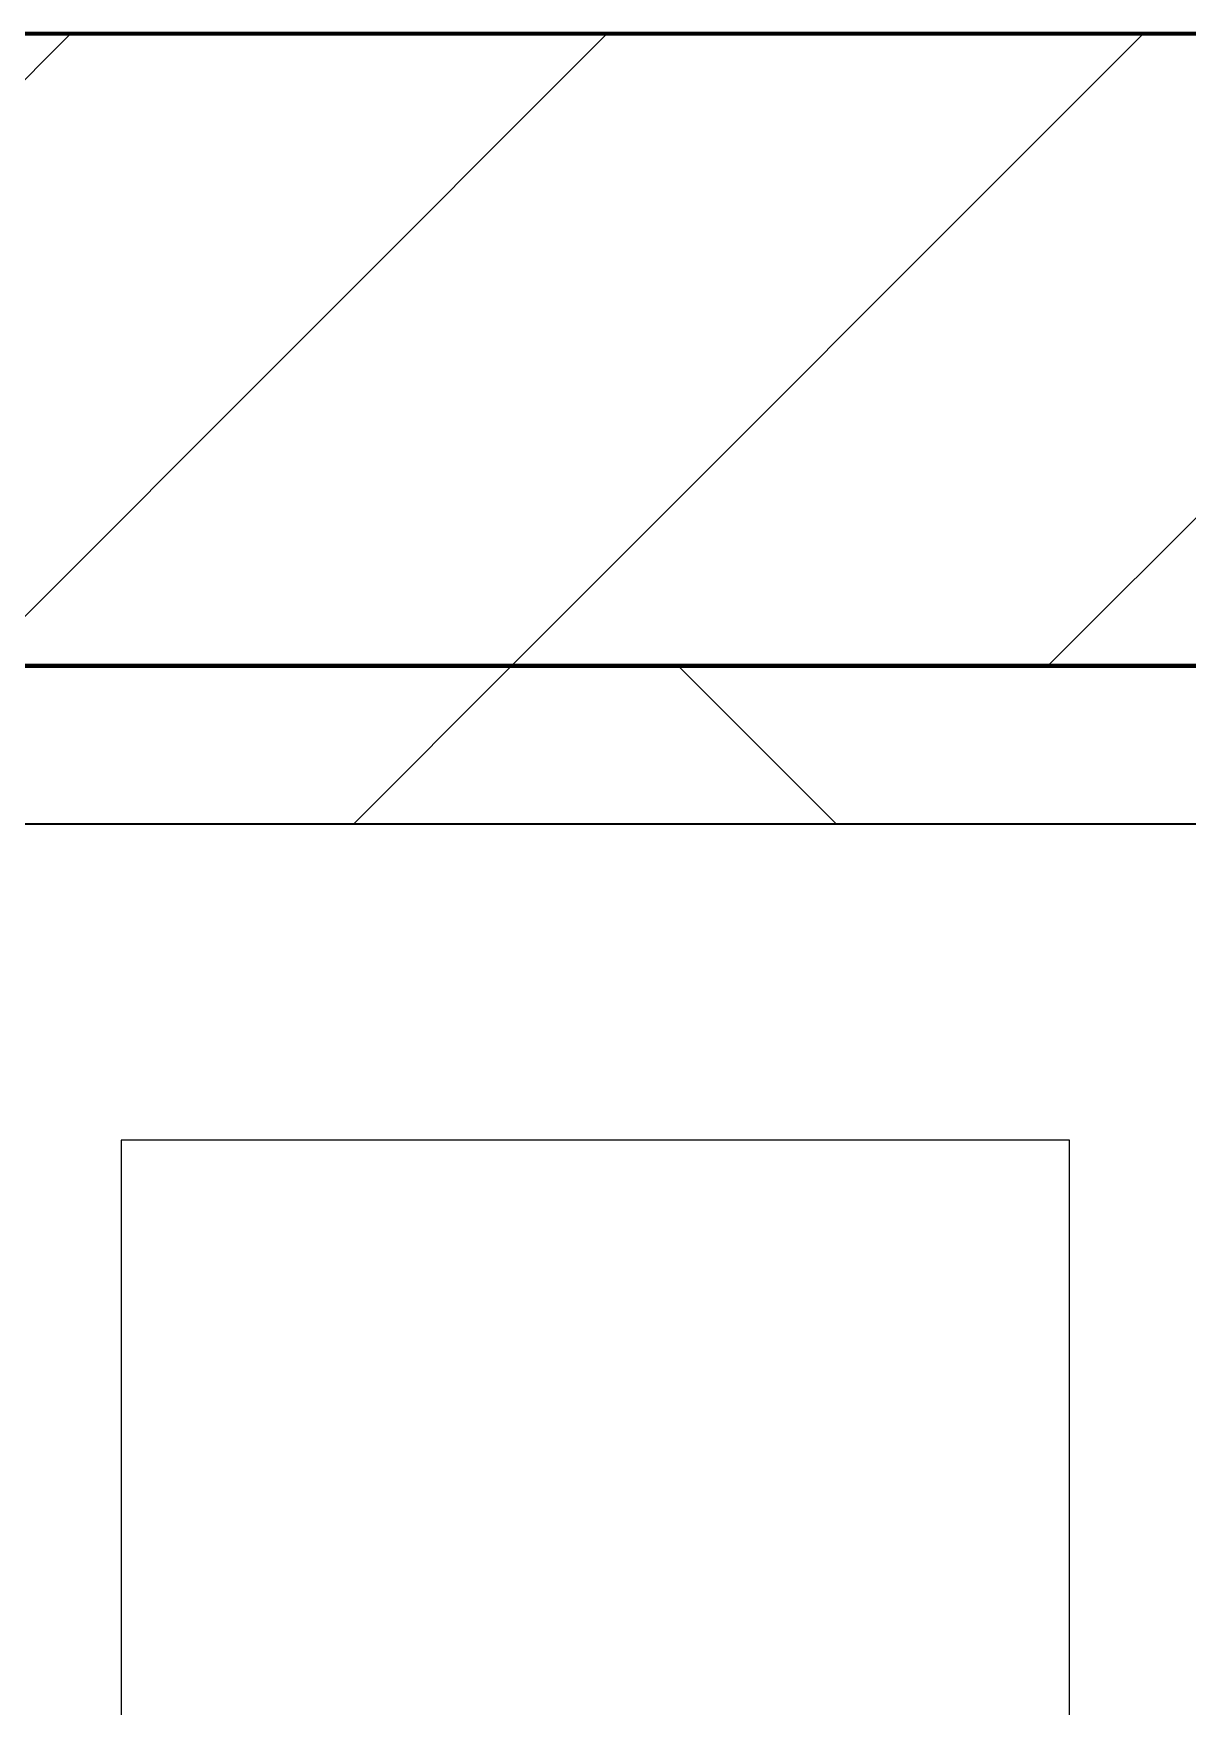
# Model space of a CAD drawing. Header units: millimetres. Extents: x -794334 to -714814, y -17806 to 22403.
# Drawn here: x -767459 to -767094, y 9615 to 10144 of the extents above; entities that cross this region are included whole.
import ezdxf
from ezdxf.xclip import XClip

# ---------------------------------------------------------------- set-up
doc = ezdxf.new("R2010")
doc.units = ezdxf.units.MM
doc.header["$XCLIPFRAME"] = 0
doc.layers.add('000 - WIPEOUT', color=250, linetype='Continuous')
doc.layers.add('A11_ALU.SOLID SHEET', color=2, linetype='Continuous')
for name, color, linetype, lineweight in [('A-GLAZ-CURT', 2, 'Continuous', 9), ('A-WALL', 5, 'Continuous', 35), ('A-WALL-FNSH', 2, 'Continuous', 35), ('A-WALL-PATT', 1, 'Continuous', 35)]:
    doc.layers.add(name, color=color, linetype=linetype, lineweight=lineweight)

# ---------------------------------------------------------------- blocks, each defined once
blk = doc.blocks.new('PPLS-PP19_Custom Tile Pattern - Custom Tile Pattern-V94-4252-01 ENLARGED CONCOURSE LEVEL - REFLECTED CEILING PLAN - SHEET 3')
at = {"layer": 'A-GLAZ-CURT'}
for p, q in [((-300, 0), (300, 0)), ((300, 0), (-300, 0)), ((195.99, 0), (213.31, 0)), ((213.31, 0), (195.99, 0)), ((230.06, 0), (300, 0)), ((-300, -50), (300, -50)), ((300, -50), (-300, -50))]:
    blk.add_line(p, q, dxfattribs=at)
for points, knots in [([(300, 0), (286.53, 0), (254.22, 0), (207.11, 0), (177.41, 0), (159.34, 0), (158.33, 0), (158.3, 0)], [-285.253232, -285.253232, -285.253232, -285.253232, -244.693688, -187.987675, -143.776725, -129.632772, -123.352749, -123.352749, -123.352749, -123.352749]), ([(159.07, 0), (159.13, 0), (160.84, 0), (165.21, 0), (174.15, 0), (185.98, 0), (208.82, 0), (219.42, 0), (230.06, 0)], [-115.643202, -115.643202, -115.643202, -115.643202, -114.681583, -87.660824, -65.295536, -41.623857, -24.459831, 0, 0, 0, 0]), ([(247.1, 0), (246.76, 0), (245.04, 0), (238.34, 0), (226.56, 0), (221.1, 0), (200.27, 0), (182.99, 0), (174.27, 0), (169.67, 0), (168.99, 0)], [-9649.085549, -9649.085549, -9649.085549, -9649.085549, -9581.591397, -9406.094246, -9221.510254, -9016.44624, -8717.832359, -8253.978395, -8152.463617, -8069.855175, -8069.855175, -8069.855175, -8069.855175]), ([(215.22, 0), (214.62, 0), (210.55, 0), (203.98, 0), (187.54, 0), (175.3, 0), (169.49, 0)], [-203.825446, -203.825446, -203.825446, -203.825446, -198.527383, -184.406837, -162.427601, -142.916156, -142.916156, -142.916156, -142.916156]), ([(171.51, 0), (176.48, 0), (193.23, 0), (201.73, 0), (208.81, 0), (213.9, 0), (234.6, 0), (248.06, 0), (251.88, 0)], [-7971.819559, -7971.819559, -7971.819559, -7971.819559, -7784.112253, -7606.717214, -7289.299508, -7042.621073, -6582.165592, -6388.561509, -6388.561509, -6388.561509, -6388.561509]), ([(172.07, 0), (177.66, 0), (187.87, 0), (201.08, 0), (207.47, 0), (213.96, 0), (215.11, 0)], [-255.364076, -255.364076, -255.364076, -255.364076, -237.955587, -223.92608, -215.862851, -208.75215, -208.75215, -208.75215, -208.75215]), ([(251.87, 0), (242.28, 0), (228.21, 0), (219.94, 0), (219.02, 0)], [-11683.955728, -11683.955728, -11683.955728, -11683.955728, -11162.864862, -10856.732305, -10856.732305, -10856.732305, -10856.732305]), ([(219.9, 0), (220.86, 0), (227.84, 0), (242.06, 0), (246.54, 0), (246.96, 0)], [-10670.940496, -10670.940496, -10670.940496, -10670.940496, -10511.382485, -9925.173265, -9834.877357, -9834.877357, -9834.877357, -9834.877357]), ([(251.94, 0), (258.23, 0), (269.6, 0), (281.71, 0), (291.71, 0), (296.52, 0), (297.86, 0), (298.09, 0)], [-6387.496107, -6387.496107, -6387.496107, -6387.496107, -6068.460911, -5766.029927, -5566.724884, -5280.360606, -5199.253518, -5199.253518, -5199.253518, -5199.253518]), ([(300, 0), (288.22, 0), (272.18, 0), (256.29, 0), (252.36, 0)], [-12528.858583, -12528.858583, -12528.858583, -12528.858583, -11905.454923, -11692.795444, -11692.795444, -11692.795444, -11692.795444]), ([(284.76, 0), (284.76, 0), (285.09, 0), (287.47, 0), (293.59, 0), (297.76, 0), (300, 0)], [-4110.630118, -4110.630118, -4110.630118, -4110.630118, -4053.389046, -3959.664717, -3862.421465, -3746.95702, -3746.95702, -3746.95702, -3746.95702]), ([(297.38, 0), (295.84, 0), (291.62, 0), (285.38, 0), (284.87, 0)], [-4803.172655, -4803.172655, -4803.172655, -4803.172655, -4358.271401, -4143.037883, -4143.037883, -4143.037883, -4143.037883])]:
    blk.add_open_spline(points, degree=3, knots=knots, dxfattribs=at)
blk = doc.blocks.new('PPLS-PP19_Custom Tile Pattern - Custom Tile Pattern-V95-4252-01 ENLARGED CONCOURSE LEVEL - REFLECTED CEILING PLAN - SHEET 3')
at = {"layer": 'A-GLAZ-CURT'}
for p, q in [((-300, 0), (300, 0)), ((300, 0), (-300, 0)), ((-293.07, 0), (-275.75, 0)), ((-275.75, 0), (-293.07, 0)), ((-222.32, 0), (-205, 0)), ((-205, 0), (-222.32, 0)), ((-300, -50), (300, -50)), ((300, -50), (-300, -50))]:
    blk.add_line(p, q, dxfattribs=at)
at = {"layer": 'A-GLAZ-CURT', "flags": 128}
for points in [[(-300, 0), (-291.56, 0), (-283.3, 0), (-275.2, 0), (-267.26, 0), (-259.45, 0), (-251.77, 0), (-244.2, 0), (-236.74, 0), (-229.36, 0), (-222.06, 0), (-214.83, 0), (-207.71, 0), (-200.76, 0), (-194.02, 0), (-187.54, 0), (-181.38, 0), (-175.58, 0), (-170.25, 0), (-165.64, 0), (-162.01, 0), (-159.53, 0), (-157.46, 0), (-154.52, 0), (-149.42, 0), (-141.84, 0), (-132.81, 0), (-126.08, 0)], [(-145.5, 0), (-150.63, 0), (-155.53, 0), (-160.27, 0), (-164.95, 0), (-169.65, 0), (-174.47, 0), (-179.49, 0), (-184.81, 0), (-190.44, 0), (-196.37, 0), (-202.58, 0), (-209.04, 0), (-215.73, 0), (-222.63, 0), (-229.72, 0), (-236.97, 0), (-244.39, 0), (-251.96, 0), (-259.67, 0), (-267.51, 0), (-275.48, 0), (-283.55, 0), (-291.73, 0), (-300, 0)], [(-125.17, 0), (-128.55, 0), (-134.16, 0), (-140.03, 0), (-144.52, 0)]]:
    blk.add_lwpolyline(points, dxfattribs=at)
at = {"layer": 'A-GLAZ-CURT'}
for points, knots in [([(-300, 0), (-284.65, 0), (-236.57, 0), (-185.97, 0), (-154.03, 0), (-144.48, 0)], [-5323.127839, -5323.127839, -5323.127839, -5323.127839, -4502.809032, -2700.551212, -1794.23283, -1794.23283, -1794.23283, -1794.23283]), ([(-212.37, 0), (-212.97, 0), (-234.5, 0), (-262.56, 0), (-294.48, 0), (-300, 0)], [-15172.464447, -15172.464447, -15172.464447, -15172.464447, -15131.813646, -13729.592194, -13439.944408, -13439.944408, -13439.944408, -13439.944408]), ([(-144.92, 0), (-147.67, 0), (-147.69, 0), (-158.72, 0), (-174.02, 0), (-185.59, 0), (-209.77, 0), (-232.01, 0), (-255.22, 0), (-262.59, 0), (-264.9, 0), (-265.4, 0)], [-2919.378265, -2919.378265, -2919.378265, -2919.378265, -2477.344047, -2237.412286, -2029.680487, -1755.085331, -1400.429864, -858.079193, -543.655514, -208.940337, 0, 0, 0, 0]), ([(-258.6, 0), (-257.91, 0), (-254.26, 0), (-241.25, 0), (-226.11, 0), (-216.2, 0), (-212.94, 0)], [-5722.54675, -5722.54675, -5722.54675, -5722.54675, -5657.471696, -5413.335975, -5017.494783, -4839.200608, -4839.200608, -4839.200608, -4839.200608]), ([(-144.42, 0), (-145.48, 0), (-150.27, 0), (-162.01, 0), (-177.91, 0), (-199.46, 0), (-216.65, 0), (-231.26, 0), (-233.46, 0), (-234, 0)], [-2369.106185, -2369.106185, -2369.106185, -2369.106185, -2308.929706, -2113.765672, -1763.376603, -1422.553702, -978.033455, -846.069444, -682.911962, -682.911962, -682.911962, -682.911962]), ([(-233.49, 0), (-233.44, 0), (-232.38, 0), (-230.74, 0), (-225.3, 0), (-223.63, 0)], [-455.274641, -455.274641, -455.274641, -455.274641, -440.605512, -119.536984, 0, 0, 0, 0]), ([(-223.63, 0), (-219.39, 0), (-206.17, 0), (-188.58, 0), (-169.02, 0), (-152.12, 0), (-136.84, 0), (-127.33, 0), (-124.19, 0), (-123.43, 0), (-123.28, 0)], [-5463.295695, -5463.295695, -5463.295695, -5463.295695, -5161.076232, -4739.070012, -4465.409639, -4149.119819, -3839.893365, -3647.167523, -3488.92562, -3439.852845, -3439.852845, -3439.852845, -3439.852845]), ([(-212.37, 0), (-209.38, 0), (-200.13, 0), (-185.8, 0), (-171.77, 0), (-158.7, 0), (-157.22, 0)], [-4828.899741, -4828.899741, -4828.899741, -4828.899741, -4666.091899, -4349.945572, -4000.813434, -3840.635403, -3840.635403, -3840.635403, -3840.635403]), ([(-152.35, 0), (-151.03, 0), (-148.64, 0), (-145.84, 0), (-144.53, 0)], [-3494.978217, -3494.978217, -3494.978217, -3494.978217, -3371.022232, -3302.946446, -3302.946446, -3302.946446, -3302.946446]), ([(-118.78, 0), (-121.86, 0), (-126.28, 0), (-136.96, 0), (-147.46, 0), (-150.03, 0), (-150.57, 0)], [-5938.474035, -5938.474035, -5938.474035, -5938.474035, -5700.061948, -5508.838257, -5298.784692, -5196.16478, -5196.16478, -5196.16478, -5196.16478]), ([(-150.34, 0), (-150.07, 0), (-148.49, 0), (-146.62, 0), (-144.54, 0)], [-4948.728362, -4948.728362, -4948.728362, -4948.728362, -4883.323924, -4602.482323, -4602.482323, -4602.482323, -4602.482323]), ([(-146.69, 0), (-146.59, 0), (-146.15, 0), (-145.4, 0), (-144.73, 0)], [-420.34245, -420.34245, -420.34245, -420.34245, -406.956646, -368.074227, -368.074227, -368.074227, -368.074227]), ([(-86.16, 0), (-91.37, 0), (-104.13, 0), (-122.65, 0), (-137.15, 0), (-142.88, 0), (-144.6, 0)], [-1681.3698, -1681.3698, -1681.3698, -1681.3698, -1374.161226, -945.742622, -741.901385, -591.050845, -591.050845, -591.050845, -591.050845]), ([(-76.6, 0), (-78.5, 0), (-93.54, 0), (-116.98, 0), (-141.21, 0), (-144.49, 0)], [-19230.686343, -19230.686343, -19230.686343, -19230.686343, -18935.241197, -17136.203329, -16861.256141, -16861.256141, -16861.256141, -16861.256141]), ([(-144.46, 0), (-144.28, 0), (-139.69, 0), (-137.28, 0), (-133.93, 0), (-128.78, 0), (-126.5, 0)], [-6035.326121, -6035.326121, -6035.326121, -6035.326121, -6017.569127, -5560.701257, -5364.112219, -5231.017328, -5231.017328, -5231.017328, -5231.017328]), ([(-143.97, 0), (-142.91, 0), (-138.3, 0), (-127.26, 0), (-107.3, 0), (-91.75, 0), (-80.09, 0), (-76.63, 0)], [-4577.573735, -4577.573735, -4577.573735, -4577.573735, -4440.880425, -4054.690705, -3793.097032, -3402.597032, -3216.673436, -3216.673436, -3216.673436, -3216.673436]), ([(-143.85, 0), (-135.75, 0), (-123.38, 0), (-110.8, 0), (-99.5, 0), (-91.46, 0)], [-1774.375946, -1774.375946, -1774.375946, -1774.375946, -1002.059161, -460.363443, 0, 0, 0, 0]), ([(-143.74, 0), (-142.58, 0), (-134.66, 0), (-128.29, 0), (-125.15, 0)], [-350.285375, -350.285375, -350.285375, -350.285375, -290.263673, 0, 0, 0, 0]), ([(-26.75, 0), (-27.82, 0), (-36.18, 0), (-53.55, 0), (-78.2, 0), (-110.94, 0), (-128.67, 0), (-142.38, 0), (-143.56, 0)], [-8718.362214, -8718.362214, -8718.362214, -8718.362214, -8532.293389, -8073.216054, -7508.296369, -7004.680444, -6449.282163, -6393.465623, -6393.465623, -6393.465623, -6393.465623]), ([(-133.82, 0), (-135.51, 0), (-137.36, 0), (-142.86, 0), (-143.33, 0)], [-2731.647847, -2731.647847, -2731.647847, -2731.647847, -2418.507304, -2390.191866, -2390.191866, -2390.191866, -2390.191866]), ([(-127.41, 0), (-131.63, 0), (-133.16, 0), (-134.09, 0), (-134.15, 0)], [-8540.990293, -8540.990293, -8540.990293, -8540.990293, -8266.114998, -8246.473386, -8246.473386, -8246.473386, -8246.473386]), ([(-134.15, 0), (-133.32, 0), (-130.31, 0), (-117.33, 0), (-92.95, 0), (-81.31, 0), (-76.6, 0)], [-7657.439573, -7657.439573, -7657.439573, -7657.439573, -7293.749979, -6839.55839, -6236.997189, -5769.801381, -5769.801381, -5769.801381, -5769.801381]), ([(-120.13, 0), (-120.14, 0), (-120.24, 0), (-121.3, 0), (-129.25, 0), (-133.82, 0)], [-2933.992132, -2933.992132, -2933.992132, -2933.992132, -2920.575025, -2840.280255, -2731.647847, -2731.647847, -2731.647847, -2731.647847]), ([(-113.43, 0), (-113.44, 0), (-113.96, 0), (-119.73, 0), (-125.43, 0), (-127.03, 0), (-127.41, 0)], [-328.499627, -328.499627, -328.499627, -328.499627, -282.672656, -98.539552, -24.539552, 0, 0, 0, 0]), ([(-126.5, 0), (-122.44, 0), (-108.71, 0), (-86.68, 0), (-63.44, 0), (-54.4, 0), (-48.53, 0), (-30.79, 0), (-21.5, 0), (-11.05, 0), (-8.75, 0)], [-5231.017328, -5231.017328, -5231.017328, -5231.017328, -4994.692869, -4542.524482, -4008.285538, -3689.699207, -3546.54457, -3315.260113, -2864.387349, -2740.056696, -2740.056696, -2740.056696, -2740.056696]), ([(-125.15, 0), (-124.93, 0), (-121.96, 0), (-113.01, 0), (-98.9, 0), (-87.94, 0), (-79.26, 0), (-76.61, 0)], [-3362.7396, -3362.7396, -3362.7396, -3362.7396, -3342.215224, -3074.362186, -2902.289527, -2605.247022, -2468.328883, -2468.328883, -2468.328883, -2468.328883]), ([(-122.08, 0), (-122.01, 0), (-121.69, 0), (-121.2, 0), (-120.88, 0)], [-3136.336417, -3136.336417, -3136.336417, -3136.336417, -3110.304437, -3035.164275, -3035.164275, -3035.164275, -3035.164275]), ([(-36.33, 0), (-36.43, 0), (-37.27, 0), (-45.02, 0), (-46.13, 0), (-60.59, 0), (-81.23, 0), (-99.51, 0), (-114.02, 0), (-117.28, 0), (-118.78, 0)], [-1855.773136, -1855.773136, -1855.773136, -1855.773136, -1810.870157, -1672.078046, -1405.135169, -1060.00838, -740.068933, -229.489605, -116.330425, 0, 0, 0, 0]), ([(-117.74, 0), (-117.19, 0), (-114.78, 0), (-113.43, 0), (-113.43, 0)], [-821.249067, -821.249067, -821.249067, -821.249067, -394.672656, -330.879064, -330.879064, -330.879064, -330.879064]), ([(-36.62, 0), (-36.62, 0), (-40.35, 0), (-44.32, 0), (-58.97, 0), (-85.2, 0), (-107.61, 0), (-116.56, 0), (-117.56, 0)], [-4069.478503, -4069.478503, -4069.478503, -4069.478503, -3858.647035, -3538.256648, -2842.901703, -2193.204658, -1433.981041, -985.49888, -985.49888, -985.49888, -985.49888]), ([(-115.82, 0), (-114.96, 0), (-110.41, 0), (-96.78, 0), (-84.12, 0), (-77.51, 0), (-76.62, 0)], [-5724.064692, -5724.064692, -5724.064692, -5724.064692, -5430.283136, -5103.229623, -4799.173296, -4751.406402, -4751.406402, -4751.406402, -4751.406402]), ([(9.32, 0), (9.08, 0), (7.65, 0), (2.57, 0), (-12.23, 0), (-25.64, 0), (-40, 0), (-56.24, 0), (-75.59, 0), (-94, 0), (-112.01, 0), (-114.94, 0), (-115.63, 0)], [-2922.926651, -2922.926651, -2922.926651, -2922.926651, -2882.788014, -2720.818881, -2518.50168, -2125.455881, -1792.521578, -1466.981642, -1208.454564, -789.402658, -501.969187, -243.577221, -243.577221, -243.577221, -243.577221]), ([(-91.46, 0), (-90.09, 0), (-84.7, 0), (-77.43, 0), (-72.73, 0), (-72.64, 0), (-72.64, 0)], [-19832.387487, -19832.387487, -19832.387487, -19832.387487, -19753.885894, -19541.04734, -19478.625389, -19471.062469, -19471.062469, -19471.062469, -19471.062469]), ([(-77.18, 0), (-77.76, 0), (-80.13, 0), (-82.66, 0), (-83.28, 0), (-83.28, 0)], [-1715.65753, -1715.65753, -1715.65753, -1715.65753, -1646.621388, -1424.436217, -1393.971743, -1393.971743, -1393.971743, -1393.971743]), ([(-83.28, 0), (-83.28, 0), (-82.91, 0), (-76.14, 0), (-62.97, 0), (-48.14, 0), (-36.49, 0), (-33.57, 0), (-29.94, 0), (-28.57, 0)], [-1393.4169, -1393.4169, -1393.4169, -1393.4169, -1353.722004, -1274.333717, -1073.56893, -651.549973, -296.515819, -83.513472, 0, 0, 0, 0]), ([(-29.03, 0), (-33.97, 0), (-43.74, 0), (-56.37, 0), (-69.88, 0), (-74.3, 0), (-76.66, 0)], [-2680.714891, -2680.714891, -2680.714891, -2680.714891, -2413.671296, -2161.752162, -2006.592567, -1735.859428, -1735.859428, -1735.859428, -1735.859428]), ([(-76.61, 0), (-75.29, 0), (-72.31, 0), (-68.41, 0), (-65.12, 0), (-63.63, 0)], [-3216.315208, -3216.315208, -3216.315208, -3216.315208, -3144.956779, -3050.982048, -2969.237017, -2969.237017, -2969.237017, -2969.237017]), ([(-76.52, 0), (-63.66, 0), (-41.55, 0), (-12.78, 0), (4.23, 0), (9.64, 0), (10.14, 0), (10.18, 0)], [-4749.755808, -4749.755808, -4749.755808, -4749.755808, -4065.652676, -3589.737505, -3285.047089, -3066.359526, -3044.715262, -3044.715262, -3044.715262, -3044.715262]), ([(-75.79, 0), (-75.49, 0), (-69.49, 0), (-62.74, 0), (-60.36, 0), (-59.97, 0)], [-5743.07968, -5743.07968, -5743.07968, -5743.07968, -5713.340575, -5140.470607, -5006.787413, -5006.787413, -5006.787413, -5006.787413]), ([(-75.66, 0), (-73.16, 0), (-69.25, 0), (-65.93, 0), (-65.07, 0)], [-2451.997625, -2451.997625, -2451.997625, -2451.997625, -2322.099534, -2241.8264, -2241.8264, -2241.8264, -2241.8264]), ([(-63.96, 0), (-64.13, 0), (-68.91, 0), (-73.62, 0), (-75.55, 0)], [-2171.769325, -2171.769325, -2171.769325, -2171.769325, -2007.031671, -1891.541025, -1891.541025, -1891.541025, -1891.541025]), ([(-66.39, 0), (-66.39, 0), (-63.63, 0), (-53.63, 0), (-34.42, 0), (-29.82, 0), (-29.19, 0)], [-2493.31794, -2493.31794, -2493.31794, -2493.31794, -2315.303971, -1809.437387, -963.711516, -666.19313, -666.19313, -666.19313, -666.19313]), ([(31.18, 0), (25.97, 0), (11.99, 0), (-16.92, 0), (-47.42, 0), (-65.77, 0), (-66.37, 0), (-66.38, 0)], [-4496.803627, -4496.803627, -4496.803627, -4496.803627, -4222.080604, -3745.412743, -2981.410125, -2542.574734, -2498.224237, -2498.224237, -2498.224237, -2498.224237]), ([(-63.63, 0), (-61.49, 0), (-57.39, 0), (-54.49, 0), (-45.2, 0), (-40.79, 0), (-40.46, 0), (-40.44, 0)], [-2969.237017, -2969.237017, -2969.237017, -2969.237017, -2851.217951, -2734.127174, -2474.780881, -2410.990208, -2350.645972, -2350.645972, -2350.645972, -2350.645972]), ([(-58.83, 0), (-58.37, 0), (-57.29, 0), (-54.23, 0), (-46.33, 0), (-42.62, 0), (-41.76, 0)], [-4859.52896, -4859.52896, -4859.52896, -4859.52896, -4680.891996, -4469.85053, -4321.566175, -4270.495146, -4270.495146, -4270.495146, -4270.495146]), ([(-51.83, 0), (-51.83, 0), (-51.78, 0), (-47.4, 0), (-46.01, 0), (-40.22, 0), (-36.78, 0)], [-632.814994, -632.814994, -632.814994, -632.814994, -627.965721, -508.377888, -260.442412, 0, 0, 0, 0]), ([(76.63, 0), (74.8, 0), (67.65, 0), (53.52, 0), (37, 0), (24.07, 0), (12.82, 0), (-2.9, 0), (-20.62, 0), (-32.81, 0), (-44.85, 0), (-51.43, 0), (-51.79, 0)], [-3095.572228, -3095.572228, -3095.572228, -3095.572228, -2950.589685, -2634.532728, -2313.748533, -2106.613311, -1925.670641, -1617.263037, -1290.787923, -1039.307308, -819.71621, -644.910881, -644.910881, -644.910881, -644.910881]), ([(-41.76, 0), (-39.9, 0), (-37.72, 0), (-36.92, 0), (-36.77, 0)], [-4270.495146, -4270.495146, -4270.495146, -4270.495146, -4161.040818, -4106.245333, -4106.245333, -4106.245333, -4106.245333]), ([(-36.78, 0), (-32.43, 0), (-19.22, 0), (8.83, 0), (37.64, 0), (55.68, 0), (59.14, 0)], [-6191.144455, -6191.144455, -6191.144455, -6191.144455, -5862.463379, -5340.621928, -4573.028122, -4386.919583, -4386.919583, -4386.919583, -4386.919583]), ([(-36.29, 0), (-36.29, 0), (-34.66, 0), (-28.88, 0), (-26.95, 0), (-26.54, 0)], [-9150.272121, -9150.272121, -9150.272121, -9150.272121, -9057.163041, -8919.836787, -8834.607043, -8834.607043, -8834.607043, -8834.607043]), ([(-9.24, 0), (-13.37, 0), (-22.69, 0), (-34.76, 0), (-36.04, 0)], [-9648.32085, -9648.32085, -9648.32085, -9648.32085, -9424.652049, -9182.880979, -9182.880979, -9182.880979, -9182.880979]), ([(-33.34, 0), (-33.34, 0), (-32.93, 0), (-31.16, 0), (-30.52, 0)], [-2415.024266, -2415.024266, -2415.024266, -2415.024266, -2357.633367, -2323.618664, -2323.618664, -2323.618664, -2323.618664]), ([(70.61, 0), (66.16, 0), (55.8, 0), (39.61, 0), (24.74, 0), (2.64, 0), (-17.84, 0), (-30.57, 0), (-31.82, 0), (-32, 0)], [-4647.237329, -4647.237329, -4647.237329, -4647.237329, -4326.416877, -4098.545751, -3766.694881, -3333.063701, -2994.501669, -2698.150104, -2614.070998, -2614.070998, -2614.070998, -2614.070998]), ([(-30.76, 0), (-30.73, 0), (-29.99, 0), (-23.47, 0), (-15.75, 0), (-15.19, 0)], [-54176.191683, -54176.191683, -54176.191683, -54176.191683, -54157.274271, -53749.15266, -53717.791567, -53717.791567, -53717.791567, -53717.791567]), ([(-30.52, 0), (-27.11, 0), (-21.19, 0), (-13.78, 0), (-9.76, 0)], [-2323.618664, -2323.618664, -2323.618664, -2323.618664, -2142.497158, -1936.348887, -1936.348887, -1936.348887, -1936.348887]), ([(-13, 0), (-14.35, 0), (-17.68, 0), (-25.97, 0), (-29.52, 0), (-30.21, 0)], [-55207.591944, -55207.591944, -55207.591944, -55207.591944, -54789.006179, -54461.685999, -54290.791712, -54290.791712, -54290.791712, -54290.791712]), ([(-8.72, 0), (-11.34, 0), (-17.95, 0), (-24.92, 0), (-29.03, 0)], [-3062.701419, -3062.701419, -3062.701419, -3062.701419, -2903.012179, -2680.714891, -2680.714891, -2680.714891, -2680.714891]), ([(-28.98, 0), (-28.66, 0), (-27.39, 0), (-24.45, 0), (-22.56, 0)], [-166.548282, -166.548282, -166.548282, -166.548282, -102.06493, 0, 0, 0, 0]), ([(-28.57, 0), (-26.93, 0), (-20.29, 0), (-11.45, 0), (2.08, 0), (13.15, 0), (21.24, 0), (24.62, 0), (24.72, 0), (24.72, 0)], [-5361.429781, -5361.429781, -5361.429781, -5361.429781, -5261.36855, -5050.479954, -4785.90057, -4596.498881, -4445.288762, -4384.376941, -4376.041937, -4376.041937, -4376.041937, -4376.041937])]:
    blk.add_open_spline(points, degree=3, knots=knots, dxfattribs=at)
for points in [[(-145.61, 0), (-165.33, 0), (-187.41, 0), (-211.88, 0)], [(-144.78, 0), (-146.71, 0), (-148.33, 0), (-149.07, 0)], [(-148.23, 0), (-147.18, 0), (-145.91, 0), (-144.74, 0)], [(-145.56, 0), (-146.23, 0), (-146.71, 0), (-146.95, 0)], [(-137.88, 0), (-140.38, 0), (-142.87, 0), (-144.55, 0)], [(-144.5, 0), (-143.05, 0), (-141.21, 0), (-138.62, 0)], [(-76.62, 0), (-79.78, 0), (-82.95, 0), (-86.16, 0)], [(-72.93, 0), (-73.9, 0), (-75.01, 0), (-76.21, 0)], [(-39.84, 0), (-39.08, 0), (-38.11, 0), (-37.36, 0)]]:
    blk.add_open_spline(points, degree=3, dxfattribs=at)
blk = doc.blocks.new('*U1029')
at = {"layer": 'A-GLAZ-CURT', "rotation": 180}
for name, p in [('PPLS-PP19_Custom Tile Pattern - Custom Tile Pattern-V95-4252-01 ENLARGED CONCOURSE LEVEL - REFLECTED CEILING PLAN - SHEET 3', (11400, 6315)), ('PPLS-PP19_Custom Tile Pattern - Custom Tile Pattern-V94-4252-01 ENLARGED CONCOURSE LEVEL - REFLECTED CEILING PLAN - SHEET 3', (12000, 6315))]:
    blk.add_blockref(name, p, dxfattribs=at)
blk = doc.blocks.new('*U1254')
at = {"color": 3}
blk.add_wipeout([(-737.5, -50), (737.5, -50), (737.5, -350), (-737.5, -350)], dxfattribs=at).dxf.layer = '000 - WIPEOUT'
at = {"layer": 'A11_ALU.SOLID SHEET', "color": 0, "linetype": 'ByBlock'}
blk.add_lwpolyline([(-737.5, -350), (737.5, -350), (737.5, -50), (-737.5, -50)], close=True, dxfattribs=at)
blk = doc.blocks.new('*U1630')
blk.add_lwpolyline([(-4139.52, 6315), (-75674.95, 6315), (-75674.95, 550), (-4139.52, 550)], close=True)
at = {"layer": 'A11_ALU.SOLID SHEET', "color": 0, "linetype": 'ByBlock', "rotation": 90}
blk.add_blockref('*U1254', (-22800, 5477.5), dxfattribs=at)

msp = doc.modelspace()

# ---------------------------------------------------------------- block references
at = {"layer": 'A11_ALU.SOLID SHEET'}
ref = msp.add_blockref('*U1630', (-744681.24, 3579.02), dxfattribs=at)
XClip(ref).set_block_clipping_path([(-45802.4668593339, -9620.0029952967), (23702.8690583039, 10334.9999958097)])

# ---------------------------------------------------------------- next in the draw order: hatches: boundary and pattern name
at = {"layer": 'A-WALL-PATT', "lineweight": 9}
h = msp.add_hatch(dxfattribs=at)
h.set_pattern_fill('FP_2', color=256, style=0, pattern_type=2)
h.set_pattern_definition([(45, (0, 0), (-84.852814, 84.852814), [])])
h.paths.add_polyline_path([(-745742.17, 9944.02), (-745742.17, 10144.02), (-783082.17, 10144.02), (-783082.17, 9944.02), (-747042.87, 9944.02)])
h = msp.add_hatch(dxfattribs=at)
h.set_pattern_fill('FP_5', color=256, style=0, pattern_type=2)
h.set_pattern_definition([(45, (0, 0), (-212.13203, 212.13203), []), (135, (0, 0), (-212.13203, -212.13203), [])])
h.paths.add_polyline_path([(-748821.9, 9894.02), (-748821.9, 9944.02), (-783057.37, 9944.02), (-783057.37, 9894.02), (-749214.91, 9894.02)])

# ---------------------------------------------------------------- next in the draw order: linework, layer by layer
at = {"layer": 'A-WALL', "color": 7, "lineweight": 70}
for p, q in [((-783082.17, 10144.02), (-745742.17, 10144.02)), ((-783057.37, 9944.02), (-748821.9, 9944.02)), ((-748821.9, 9944.02), (-783057.37, 9944.02))]:
    msp.add_line(p, q, dxfattribs=at)
at = {"layer": 'A-WALL-FNSH', "color": 250}
msp.add_line((-748821.9, 9894.02), (-783057.37, 9894.02), dxfattribs=at)

# ---------------------------------------------------------------- next in the draw order: block references
msp.add_blockref('*U1029', (-778882.37, 3579.02))

doc.saveas('drawing.dxf')
